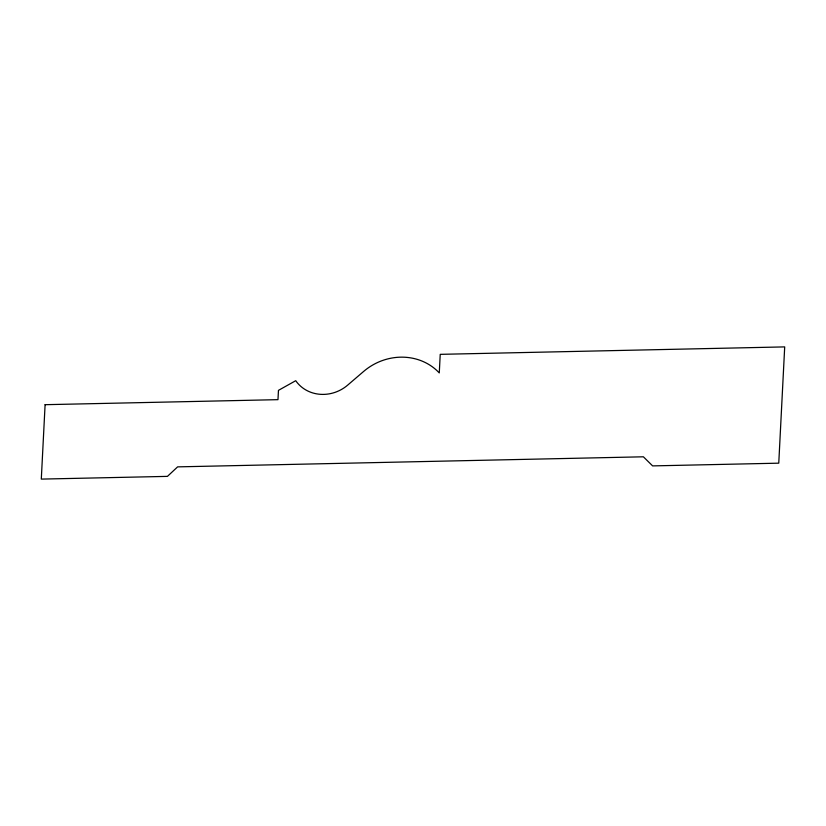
<?xml version="1.0" encoding="UTF-8"?>
<svg xmlns="http://www.w3.org/2000/svg" width="826" height="826" viewBox="0 0 826 826"><rect width="100%" height="100%" fill="white"/><g stroke="black" fill="none" stroke-linecap="round" stroke-linejoin="round"><path stroke-width="1.24" d="M45.1 404.688L41.3 479.101L167.441 476.375L177.621 466.866L643.392 456.799L652.612 465.895L778.763 463.169L784.7 346.899L440.227 354.344L439.277 372.939A54.836 50.438 -29.4 0 0 363.698 371.39L347.643 385.153A35.652 32.792 -29.4 0 1 295.739 380.693L278.455 390.357L277.98 399.66L45.1 404.688"/></g></svg>
